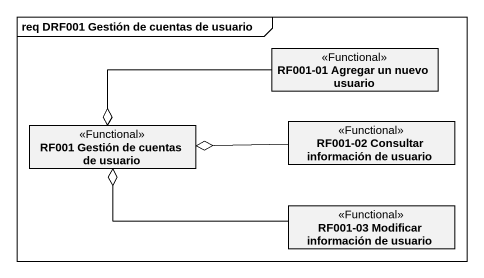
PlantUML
@startuml
mainframe req DRF001 Gestión de cuentas de usuario
hide circle
hide empty members
class "RF001-01 Agregar un nuevo usuario" as RF001_01_Agregar_un_nuevo <<Functional>>
class "RF001 Gestión de cuentas de usuario" as RF001_Gestión_de_cuentas_de <<Functional>>
class "RF001-02 Consultar información de usuario" as RF001_02_Consultar <<Functional>>
class "RF001-03 Modificar información de usuario" as RF001_03_Modificar <<Functional>>
RF001_01_Agregar_un_nuevo -left-o RF001_Gestión_de_cuentas_de
RF001_02_Consultar -left-o RF001_Gestión_de_cuentas_de
RF001_03_Modificar -left-o RF001_Gestión_de_cuentas_de
@enduml
